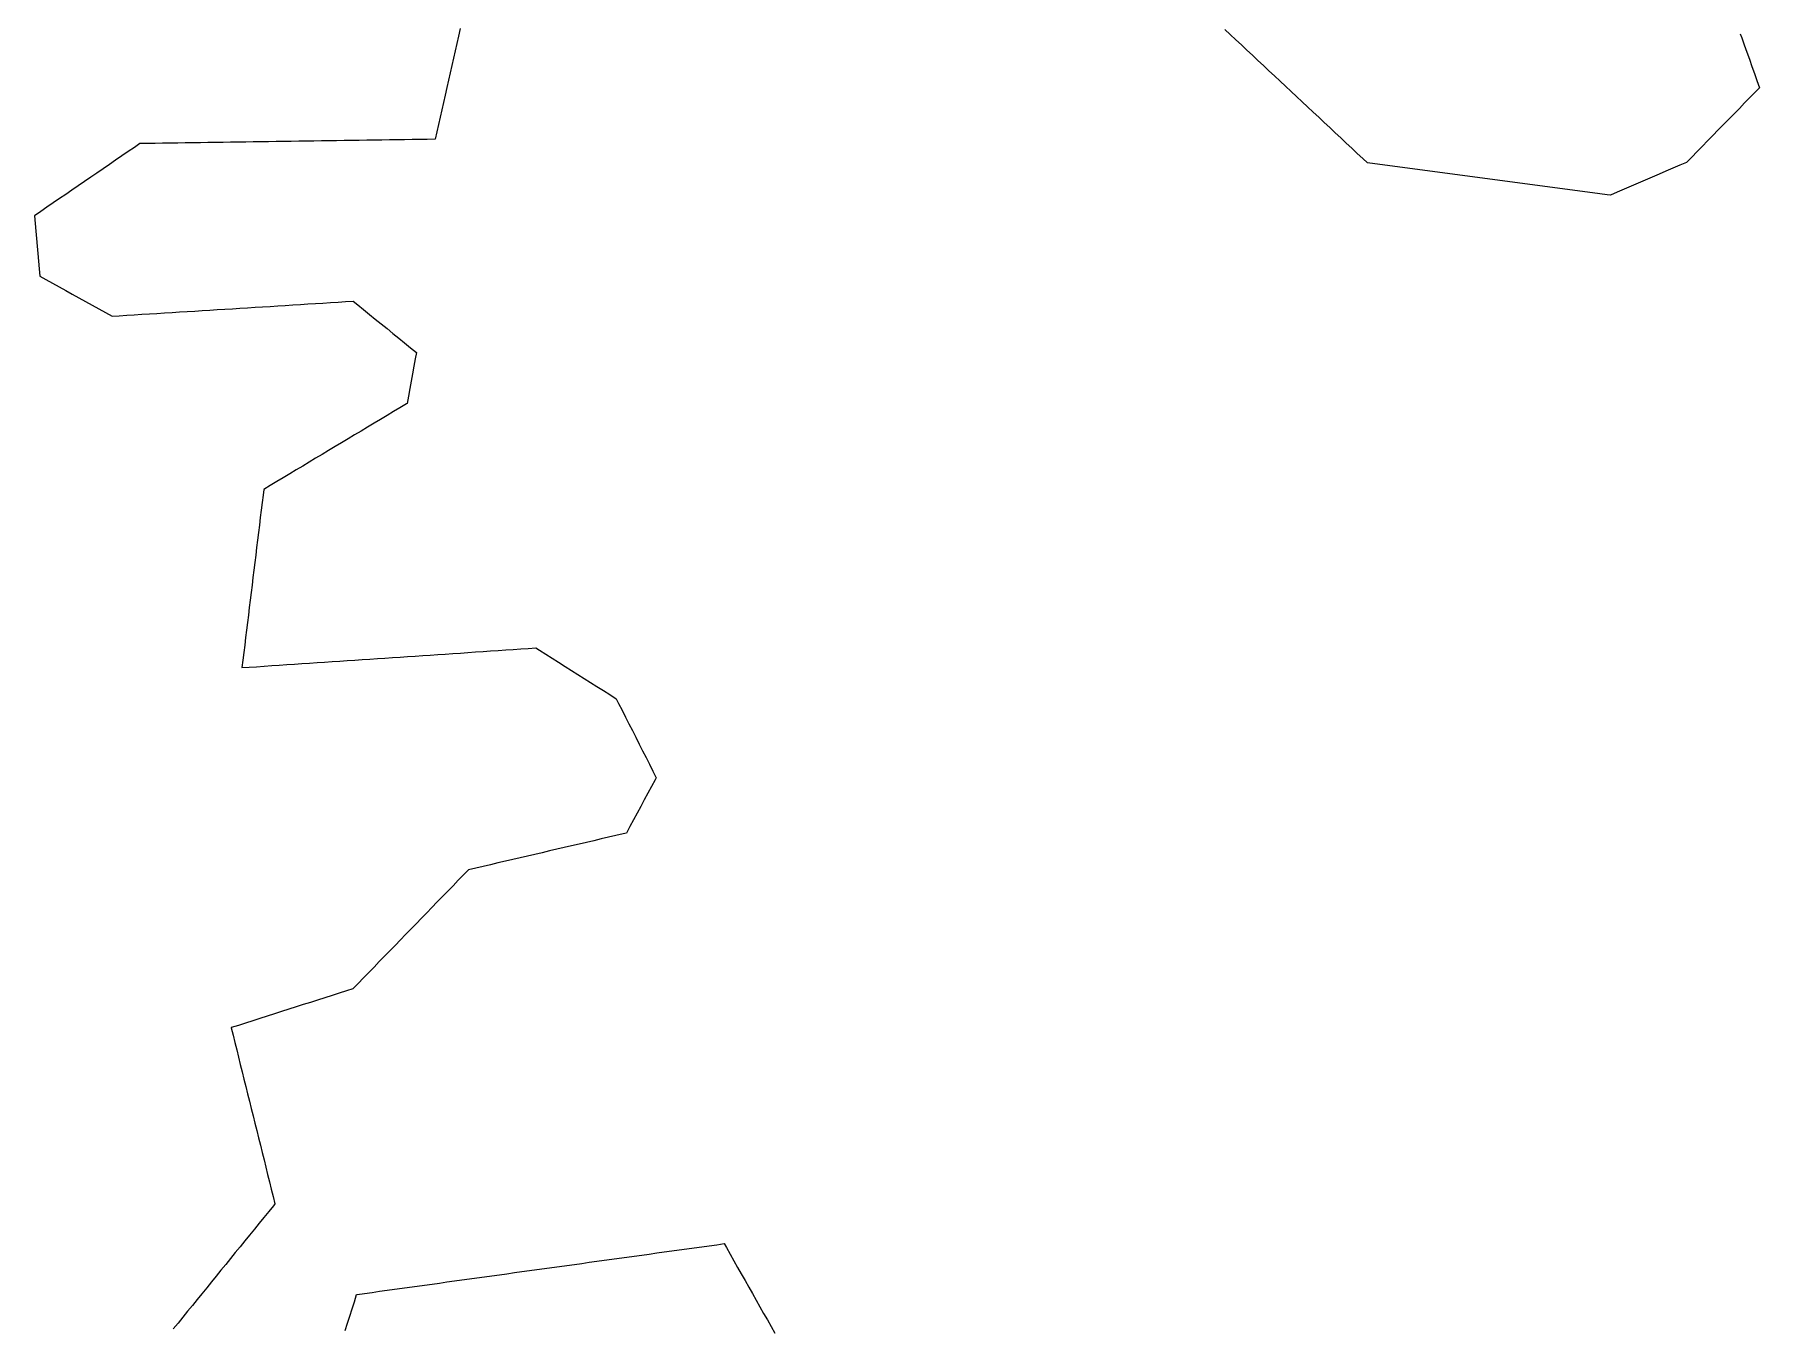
# Model space of a CAD drawing. Header units: millimetres. Extents: x 32 to 3054, y 42 to 5568.
# Drawn here: x 1287.8 to 1515.9, y 5155.3 to 5326.4 of the extents above; entities that cross this region are included whole.
import ezdxf

# ---------------------------------------------------------------- set-up
doc = ezdxf.new("R2010")
doc.units = ezdxf.units.MM
doc.layers.add('ALL_ISLANDS', color=7, linetype='Continuous')
doc.layers.add('OUTLINE_ISLAND_01', color=7, linetype='Continuous')

msp = doc.modelspace()

# ---------------------------------------------------------------- linework, layer by layer
at = {"layer": 'ALL_ISLANDS'}
for points in [[(1344.0541, 5327.2137), (1343.8346, 5326.2381), (1343.6151, 5325.2625), (1343.3956, 5324.2869), (1343.1761, 5323.3112), (1342.9566, 5322.3356), (1342.7371, 5321.36), (1342.5176, 5320.3844), (1342.2981, 5319.4088), (1342.0786, 5318.4332), (1341.8591, 5317.4576), (1341.6396, 5316.482), (1341.4201, 5315.5063), (1341.2006, 5314.5307), (1340.9811, 5313.5551), (1340.7616, 5312.5795), (1340.6983, 5312.5786), (1339.6984, 5312.5638), (1338.6986, 5312.5491), (1337.6987, 5312.5343), (1336.6988, 5312.5195), (1335.6989, 5312.5048), (1334.699, 5312.49), (1333.6991, 5312.4753), (1332.6992, 5312.4605), (1331.6993, 5312.4458), (1330.6994, 5312.431), (1329.6995, 5312.4162), (1328.6996, 5312.4015), (1327.6998, 5312.3867), (1326.6999, 5312.372), (1325.7, 5312.3572), (1324.7001, 5312.3425), (1323.7002, 5312.3277), (1322.7003, 5312.3129), (1321.7004, 5312.2982), (1320.7005, 5312.2834), (1319.7006, 5312.2687), (1318.7007, 5312.2539), (1317.7008, 5312.2392), (1316.701, 5312.2244), (1315.7011, 5312.2096), (1314.7012, 5312.1949), (1313.7013, 5312.1801), (1312.7014, 5312.1654), (1311.7015, 5312.1506), (1310.7016, 5312.1359), (1309.7017, 5312.1211), (1308.7018, 5312.1063), (1307.7019, 5312.0916), (1306.702, 5312.0768), (1305.7022, 5312.0621), (1304.7023, 5312.0473), (1303.7024, 5312.0326), (1302.7025, 5312.0178), (1301.7026, 5312.003), (1300.9724, 5311.5033), (1300.1472, 5310.9386), (1299.3219, 5310.3738), (1298.4967, 5309.809), (1297.6715, 5309.2442), (1296.8462, 5308.6795), (1296.021, 5308.1147), (1295.1957, 5307.5499), (1294.3705, 5306.9851), (1293.5452, 5306.4204), (1292.72, 5305.8556), (1291.8947, 5305.2908), (1291.0695, 5304.726), (1290.2443, 5304.1613), (1289.419, 5303.5965), (1288.5938, 5303.0317), (1287.7685, 5302.4669), (1287.7718, 5302.4298), (1287.86, 5301.4337), (1287.9481, 5300.4376), (1288.0363, 5299.4415), (1288.1245, 5298.4454), (1288.2127, 5297.4493), (1288.3008, 5296.4532), (1288.389, 5295.4571), (1288.4772, 5294.461), (1289.2675, 5294.0236), (1290.1425, 5293.5394), (1291.0174, 5293.0552), (1291.8924, 5292.571), (1292.7673, 5292.0868), (1293.6423, 5291.6026), (1294.5172, 5291.1183), (1295.3922, 5290.6341), (1296.2671, 5290.1499), (1297.1421, 5289.6657), (1298.017, 5289.1815), (1298.9661, 5289.2403), (1299.9642, 5289.3022), (1300.9622, 5289.3641), (1301.9603, 5289.426), (1302.9584, 5289.4878), (1303.9565, 5289.5497), (1304.9546, 5289.6116), (1305.9527, 5289.6735), (1306.9508, 5289.7353), (1307.9488, 5289.7972), (1308.9469, 5289.8591), (1309.945, 5289.921), (1310.9431, 5289.9829), (1311.9412, 5290.0447), (1312.9393, 5290.1066), (1313.9373, 5290.1685), (1314.9354, 5290.2304), (1315.9335, 5290.2922), (1316.9316, 5290.3541), (1317.9297, 5290.416), (1318.9278, 5290.4779), (1319.9258, 5290.5397), (1320.9239, 5290.6016), (1321.922, 5290.6635), (1322.9201, 5290.7254), (1323.9182, 5290.7873), (1324.9163, 5290.8491), (1325.9143, 5290.911), (1326.9124, 5290.9729), (1327.9105, 5291.0348), (1328.9086, 5291.0966), (1329.9067, 5291.1585), (1330.5001, 5290.6768), (1331.2765, 5290.0466), (1332.0529, 5289.4163), (1332.8293, 5288.7861), (1333.6057, 5288.1558), (1334.3821, 5287.5256), (1335.1585, 5286.8954), (1335.9349, 5286.2651), (1336.7113, 5285.6349), (1337.4877, 5285.0046), (1338.2641, 5284.3744), (1338.1087, 5283.528), (1337.9282, 5282.5444), (1337.7477, 5281.5608), (1337.5672, 5280.5773), (1337.3866, 5279.5937), (1337.2061, 5278.6101), (1337.0256, 5277.6265), (1336.9515, 5277.5821), (1336.0939, 5277.0679), (1335.2363, 5276.5536), (1334.3786, 5276.0393), (1333.521, 5275.5251), (1332.6634, 5275.0108), (1331.8058, 5274.4965), (1330.9481, 5273.9823), (1330.0905, 5273.468), (1329.2329, 5272.9537), (1328.3752, 5272.4395), (1327.5176, 5271.9252), (1326.66, 5271.4109), (1325.8024, 5270.8966), (1324.9447, 5270.3824), (1324.0871, 5269.8681), (1323.2295, 5269.3538), (1322.3718, 5268.8396), (1321.5142, 5268.3253), (1320.6566, 5267.811), (1319.7989, 5267.2968), (1318.9413, 5266.7825), (1318.0837, 5266.2682), (1317.9911, 5265.5111), (1317.8697, 5264.5185), (1317.7483, 5263.5259), (1317.6269, 5262.5333), (1317.5055, 5261.5407), (1317.3841, 5260.5481), (1317.2627, 5259.5555), (1317.1413, 5258.5629), (1317.0199, 5257.5703), (1316.8985, 5256.5777), (1316.7771, 5255.585), (1316.6557, 5254.5924), (1316.5343, 5253.5998), (1316.4129, 5252.6072), (1316.2915, 5251.6146), (1316.1701, 5250.622), (1316.0487, 5249.6294), (1315.9273, 5248.6368), (1315.8059, 5247.6442), (1315.6845, 5246.6516), (1315.5631, 5245.659), (1315.4417, 5244.6664), (1315.3203, 5243.6738), (1315.1989, 5242.6812), (1316.1458, 5242.7447), (1317.1436, 5242.8117), (1318.1413, 5242.8786), (1319.1391, 5242.9456), (1320.1368, 5243.0125), (1321.1346, 5243.0795), (1322.1324, 5243.1464), (1323.1301, 5243.2134), (1324.1279, 5243.2803), (1325.1256, 5243.3472), (1326.1234, 5243.4142), (1327.1211, 5243.4811), (1328.1189, 5243.5481), (1329.1167, 5243.615), (1330.1144, 5243.682), (1331.1122, 5243.7489), (1332.1099, 5243.8159), (1333.1077, 5243.8828), (1334.1054, 5243.9498), (1335.1032, 5244.0167), (1336.1009, 5244.0837), (1337.0987, 5244.1506), (1338.0965, 5244.2175), (1339.0942, 5244.2845), (1340.092, 5244.3514), (1341.0897, 5244.4184), (1342.0875, 5244.4853), (1343.0852, 5244.5523), (1344.083, 5244.6192), (1345.0808, 5244.6862), (1346.0785, 5244.7531), (1347.0763, 5244.8201), (1348.074, 5244.887), (1349.0718, 5244.954), (1350.0695, 5245.0209), (1351.0673, 5245.0878), (1352.0651, 5245.1548), (1353.0628, 5245.2217), (1354.0606, 5245.2887), (1354.5358, 5244.9883), (1355.3812, 5244.4541), (1356.2265, 5243.9199), (1357.0719, 5243.3857), (1357.9172, 5242.8514), (1358.7625, 5242.3172), (1359.6079, 5241.783), (1360.4532, 5241.2488), (1361.2986, 5240.7145), (1362.1439, 5240.1803), (1362.9893, 5239.6461), (1363.8346, 5239.1119), (1364.6799, 5238.5776), (1365.0082, 5237.9298), (1365.4602, 5237.0378), (1365.9122, 5236.1458), (1366.3642, 5235.2538), (1366.8162, 5234.3617), (1367.2682, 5233.4697), (1367.7202, 5232.5777), (1368.1722, 5231.6857), (1368.6242, 5230.7937), (1369.0762, 5229.9017), (1369.5282, 5229.0097), (1369.9802, 5228.1176), (1369.8269, 5227.8338), (1369.3515, 5226.954), (1368.8761, 5226.0742), (1368.4008, 5225.1944), (1367.9254, 5224.3146), (1367.4501, 5223.4348), (1366.9747, 5222.555), (1366.4994, 5221.6752), (1366.024, 5220.7954), (1365.609, 5220.6988), (1364.635, 5220.4722), (1363.661, 5220.2455), (1362.6871, 5220.0188), (1361.7131, 5219.7921), (1360.7391, 5219.5654), (1359.7652, 5219.3387), (1358.7912, 5219.1121), (1357.8172, 5218.8854), (1356.8433, 5218.6587), (1355.8693, 5218.432), (1354.8953, 5218.2053), (1353.9214, 5217.9786), (1352.9474, 5217.752), (1351.9734, 5217.5253), (1350.9995, 5217.2986), (1350.0255, 5217.0719), (1349.0515, 5216.8452), (1348.0775, 5216.6185), (1347.1036, 5216.3919), (1346.1296, 5216.1652), (1345.1556, 5215.9385), (1344.5051, 5215.2687), (1343.8084, 5214.5513), (1343.1117, 5213.834), (1342.415, 5213.1166), (1341.7182, 5212.3993), (1341.0215, 5211.6819), (1340.3248, 5210.9646), (1339.6281, 5210.2472), (1338.9314, 5209.5299), (1338.2347, 5208.8125), (1337.538, 5208.0952), (1336.8413, 5207.3778), (1336.1445, 5206.6605), (1335.4478, 5205.9431), (1334.7511, 5205.2258), (1334.0544, 5204.5084), (1333.3577, 5203.7911), (1332.661, 5203.0737), (1331.9643, 5202.3564), (1331.2675, 5201.639), (1330.5708, 5200.9217), (1329.8741, 5200.2043), (1329.0146, 5199.9296), (1328.0621, 5199.6251), (1327.1096, 5199.3206), (1326.1571, 5199.0161), (1325.2046, 5198.7117), (1324.252, 5198.4072), (1323.2995, 5198.1027), (1322.347, 5197.7982), (1321.3945, 5197.4937), (1320.442, 5197.1892), (1319.4895, 5196.8847), (1318.5369, 5196.5803), (1317.5844, 5196.2758), (1316.6319, 5195.9713), (1315.6794, 5195.6668), (1314.7269, 5195.3623), (1313.7744, 5195.0578), (1313.7793, 5195.0381), (1314.0202, 5194.0676), (1314.2611, 5193.097), (1314.5021, 5192.1265), (1314.743, 5191.156), (1314.984, 5190.1854), (1315.2249, 5189.2149), (1315.4658, 5188.2443), (1315.7068, 5187.2738), (1315.9477, 5186.3033), (1316.1887, 5185.3327), (1316.4296, 5184.3622), (1316.6705, 5183.3916), (1316.9115, 5182.4211), (1317.1524, 5181.4506), (1317.3934, 5180.48), (1317.6343, 5179.5095), (1317.8752, 5178.5389), (1318.1162, 5177.5684), (1318.3571, 5176.5979), (1318.5981, 5175.6273), (1318.839, 5174.6568), (1319.0799, 5173.6862), (1319.3209, 5172.7157), (1319.5618, 5171.7452), (1319.3659, 5171.5042), (1318.735, 5170.7283), (1318.104, 5169.9525), (1317.4731, 5169.1767), (1316.8422, 5168.4008), (1316.2113, 5167.625), (1315.5804, 5166.8491), (1314.9495, 5166.0733), (1314.3185, 5165.2974), (1313.6876, 5164.5216), (1313.0567, 5163.7457), (1312.4258, 5162.9699), (1311.7949, 5162.194), (1311.1639, 5161.4182), (1310.533, 5160.6423), (1309.9021, 5159.8665), (1309.2712, 5159.0906), (1308.6403, 5158.3148), (1308.0094, 5157.5389), (1307.3784, 5156.7631), (1306.7475, 5155.9872), (1306.1166, 5155.2114)], [(1513.3107, 5326.5294), (1513.5025, 5325.9913), (1513.8383, 5325.0494), (1514.1741, 5324.1074), (1514.51, 5323.1655), (1514.8458, 5322.2236), (1515.1816, 5321.2816), (1515.5174, 5320.3397), (1515.8532, 5319.3978), (1515.2833, 5318.8141), (1514.5848, 5318.0985), (1513.8862, 5317.383), (1513.1877, 5316.6674), (1512.4891, 5315.9519), (1511.7906, 5315.2363), (1511.092, 5314.5207), (1510.3935, 5313.8052), (1509.6949, 5313.0896), (1508.9963, 5312.3741), (1508.2978, 5311.6585), (1507.5992, 5310.943), (1506.9007, 5310.2274), (1506.2021, 5309.5119), (1505.3221, 5309.1333), (1504.4035, 5308.7381), (1503.4849, 5308.3429), (1502.5663, 5307.9477), (1501.6477, 5307.5525), (1500.7291, 5307.1574), (1499.8105, 5306.7622), (1498.8919, 5306.367), (1497.9733, 5305.9718), (1497.0547, 5305.5766), (1496.1361, 5305.1815), (1495.7331, 5305.2351), (1494.7419, 5305.3671), (1493.7507, 5305.4991), (1492.7594, 5305.6311), (1491.7682, 5305.7631), (1490.7769, 5305.8952), (1489.7857, 5306.0272), (1488.7944, 5306.1592), (1487.8032, 5306.2912), (1486.8119, 5306.4232), (1485.8207, 5306.5552), (1484.8294, 5306.6872), (1483.8382, 5306.8192), (1482.8469, 5306.9512), (1481.8557, 5307.0832), (1480.8644, 5307.2152), (1479.8732, 5307.3472), (1478.8819, 5307.4793), (1477.8907, 5307.6113), (1476.8994, 5307.7433), (1475.9082, 5307.8753), (1474.9169, 5308.0073), (1473.9257, 5308.1393), (1472.9344, 5308.2713), (1471.9432, 5308.4033), (1470.9519, 5308.5353), (1469.9607, 5308.6673), (1468.9694, 5308.7993), (1467.9782, 5308.9313), (1466.9869, 5309.0634), (1465.9957, 5309.1954), (1465.0044, 5309.3274), (1464.0132, 5309.4594), (1463.4071, 5310.0265), (1462.6769, 5310.7098), (1461.9467, 5311.393), (1461.2165, 5312.0762), (1460.4863, 5312.7595), (1459.7561, 5313.4427), (1459.0259, 5314.126), (1458.2957, 5314.8092), (1457.5655, 5315.4924), (1456.8353, 5316.1757), (1456.1051, 5316.8589), (1455.3749, 5317.5422), (1454.6448, 5318.2254), (1453.9146, 5318.9086), (1453.1844, 5319.5919), (1452.4542, 5320.2751), (1451.724, 5320.9584), (1450.9938, 5321.6416), (1450.2636, 5322.3248), (1449.5334, 5323.0081), (1448.8032, 5323.6913), (1448.073, 5324.3746), (1447.3428, 5325.0578), (1446.6126, 5325.741), (1445.8824, 5326.4243), (1445.1522, 5327.1075)], [(1328.8604, 5154.9952), (1329.161, 5155.949), (1329.4615, 5156.9028), (1329.762, 5157.8565), (1330.0626, 5158.8103), (1330.3631, 5159.7641), (1330.4215, 5159.7722), (1331.4121, 5159.9092), (1332.4026, 5160.0462), (1333.3932, 5160.1832), (1334.3838, 5160.3202), (1335.3743, 5160.4572), (1336.3649, 5160.5942), (1337.3555, 5160.7312), (1338.346, 5160.8682), (1339.3366, 5161.0052), (1340.3272, 5161.1422), (1341.3178, 5161.2792), (1342.3083, 5161.4163), (1343.2989, 5161.5533), (1344.2895, 5161.6903), (1345.28, 5161.8273), (1346.2706, 5161.9643), (1347.2612, 5162.1013), (1348.2517, 5162.2383), (1349.2423, 5162.3753), (1350.2329, 5162.5123), (1351.2235, 5162.6493), (1352.214, 5162.7863), (1353.2046, 5162.9234), (1354.1952, 5163.0604), (1355.1857, 5163.1974), (1356.1763, 5163.3344), (1357.1669, 5163.4714), (1358.1574, 5163.6084), (1359.148, 5163.7454), (1360.1386, 5163.8824), (1361.1292, 5164.0194), (1362.1197, 5164.1564), (1363.1103, 5164.2934), (1364.1009, 5164.4304), (1365.0914, 5164.5675), (1366.082, 5164.7045), (1367.0726, 5164.8415), (1368.0631, 5164.9785), (1369.0537, 5165.1155), (1370.0443, 5165.2525), (1371.0348, 5165.3895), (1372.0254, 5165.5265), (1373.016, 5165.6635), (1374.0066, 5165.8005), (1374.9971, 5165.9375), (1375.9877, 5166.0746), (1376.9783, 5166.2116), (1377.9688, 5166.3486), (1378.9594, 5166.4856), (1379.2544, 5165.9643), (1379.7469, 5165.094), (1380.2393, 5164.2237), (1380.7318, 5163.3533), (1381.2243, 5162.483), (1381.7168, 5161.6127), (1382.2092, 5160.7424), (1382.7017, 5159.872), (1383.1942, 5159.0017), (1383.6867, 5158.1314), (1384.1792, 5157.2611), (1384.6716, 5156.3907), (1385.1641, 5155.5204), (1385.6566, 5154.6501)]]:
    msp.add_lwpolyline(points, dxfattribs=at)
at = {"layer": 'OUTLINE_ISLAND_01'}
for points in [[(1344.0541, 5327.2137), (1343.8346, 5326.2381), (1343.6151, 5325.2625), (1343.3956, 5324.2869), (1343.1761, 5323.3112), (1342.9566, 5322.3356), (1342.7371, 5321.36), (1342.5176, 5320.3844), (1342.2981, 5319.4088), (1342.0786, 5318.4332), (1341.8591, 5317.4576), (1341.6396, 5316.482), (1341.4201, 5315.5063), (1341.2006, 5314.5307), (1340.9811, 5313.5551), (1340.7616, 5312.5795), (1340.6983, 5312.5786), (1339.6984, 5312.5638), (1338.6986, 5312.5491), (1337.6987, 5312.5343), (1336.6988, 5312.5195), (1335.6989, 5312.5048), (1334.699, 5312.49), (1333.6991, 5312.4753), (1332.6992, 5312.4605), (1331.6993, 5312.4458), (1330.6994, 5312.431), (1329.6995, 5312.4162), (1328.6996, 5312.4015), (1327.6998, 5312.3867), (1326.6999, 5312.372), (1325.7, 5312.3572), (1324.7001, 5312.3425), (1323.7002, 5312.3277), (1322.7003, 5312.3129), (1321.7004, 5312.2982), (1320.7005, 5312.2834), (1319.7006, 5312.2687), (1318.7007, 5312.2539), (1317.7008, 5312.2392), (1316.701, 5312.2244), (1315.7011, 5312.2096), (1314.7012, 5312.1949), (1313.7013, 5312.1801), (1312.7014, 5312.1654), (1311.7015, 5312.1506), (1310.7016, 5312.1359), (1309.7017, 5312.1211), (1308.7018, 5312.1063), (1307.7019, 5312.0916), (1306.702, 5312.0768), (1305.7022, 5312.0621), (1304.7023, 5312.0473), (1303.7024, 5312.0326), (1302.7025, 5312.0178), (1301.7026, 5312.003), (1300.9724, 5311.5033), (1300.1472, 5310.9386), (1299.3219, 5310.3738), (1298.4967, 5309.809), (1297.6715, 5309.2442), (1296.8462, 5308.6795), (1296.021, 5308.1147), (1295.1957, 5307.5499), (1294.3705, 5306.9851), (1293.5452, 5306.4204), (1292.72, 5305.8556), (1291.8947, 5305.2908), (1291.0695, 5304.726), (1290.2443, 5304.1613), (1289.419, 5303.5965), (1288.5938, 5303.0317), (1287.7685, 5302.4669), (1287.7718, 5302.4298), (1287.86, 5301.4337), (1287.9481, 5300.4376), (1288.0363, 5299.4415), (1288.1245, 5298.4454), (1288.2127, 5297.4493), (1288.3008, 5296.4532), (1288.389, 5295.4571), (1288.4772, 5294.461), (1289.2675, 5294.0236), (1290.1425, 5293.5394), (1291.0174, 5293.0552), (1291.8924, 5292.571), (1292.7673, 5292.0868), (1293.6423, 5291.6026), (1294.5172, 5291.1183), (1295.3922, 5290.6341), (1296.2671, 5290.1499), (1297.1421, 5289.6657), (1298.017, 5289.1815), (1298.9661, 5289.2403), (1299.9642, 5289.3022), (1300.9622, 5289.3641), (1301.9603, 5289.426), (1302.9584, 5289.4878), (1303.9565, 5289.5497), (1304.9546, 5289.6116), (1305.9527, 5289.6735), (1306.9508, 5289.7353), (1307.9488, 5289.7972), (1308.9469, 5289.8591), (1309.945, 5289.921), (1310.9431, 5289.9829), (1311.9412, 5290.0447), (1312.9393, 5290.1066), (1313.9373, 5290.1685), (1314.9354, 5290.2304), (1315.9335, 5290.2922), (1316.9316, 5290.3541), (1317.9297, 5290.416), (1318.9278, 5290.4779), (1319.9258, 5290.5397), (1320.9239, 5290.6016), (1321.922, 5290.6635), (1322.9201, 5290.7254), (1323.9182, 5290.7873), (1324.9163, 5290.8491), (1325.9143, 5290.911), (1326.9124, 5290.9729), (1327.9105, 5291.0348), (1328.9086, 5291.0966), (1329.9067, 5291.1585), (1330.5001, 5290.6768), (1331.2765, 5290.0466), (1332.0529, 5289.4163), (1332.8293, 5288.7861), (1333.6057, 5288.1558), (1334.3821, 5287.5256), (1335.1585, 5286.8954), (1335.9349, 5286.2651), (1336.7113, 5285.6349), (1337.4877, 5285.0046), (1338.2641, 5284.3744), (1338.1087, 5283.528), (1337.9282, 5282.5444), (1337.7477, 5281.5608), (1337.5672, 5280.5773), (1337.3866, 5279.5937), (1337.2061, 5278.6101), (1337.0256, 5277.6265), (1336.9515, 5277.5821), (1336.0939, 5277.0679), (1335.2363, 5276.5536), (1334.3786, 5276.0393), (1333.521, 5275.5251), (1332.6634, 5275.0108), (1331.8058, 5274.4965), (1330.9481, 5273.9823), (1330.0905, 5273.468), (1329.2329, 5272.9537), (1328.3752, 5272.4395), (1327.5176, 5271.9252), (1326.66, 5271.4109), (1325.8024, 5270.8966), (1324.9447, 5270.3824), (1324.0871, 5269.8681), (1323.2295, 5269.3538), (1322.3718, 5268.8396), (1321.5142, 5268.3253), (1320.6566, 5267.811), (1319.7989, 5267.2968), (1318.9413, 5266.7825), (1318.0837, 5266.2682), (1317.9911, 5265.5111), (1317.8697, 5264.5185), (1317.7483, 5263.5259), (1317.6269, 5262.5333), (1317.5055, 5261.5407), (1317.3841, 5260.5481), (1317.2627, 5259.5555), (1317.1413, 5258.5629), (1317.0199, 5257.5703), (1316.8985, 5256.5777), (1316.7771, 5255.585), (1316.6557, 5254.5924), (1316.5343, 5253.5998), (1316.4129, 5252.6072), (1316.2915, 5251.6146), (1316.1701, 5250.622), (1316.0487, 5249.6294), (1315.9273, 5248.6368), (1315.8059, 5247.6442), (1315.6845, 5246.6516), (1315.5631, 5245.659), (1315.4417, 5244.6664), (1315.3203, 5243.6738), (1315.1989, 5242.6812), (1316.1458, 5242.7447), (1317.1436, 5242.8117), (1318.1413, 5242.8786), (1319.1391, 5242.9456), (1320.1368, 5243.0125), (1321.1346, 5243.0795), (1322.1324, 5243.1464), (1323.1301, 5243.2134), (1324.1279, 5243.2803), (1325.1256, 5243.3472), (1326.1234, 5243.4142), (1327.1211, 5243.4811), (1328.1189, 5243.5481), (1329.1167, 5243.615), (1330.1144, 5243.682), (1331.1122, 5243.7489), (1332.1099, 5243.8159), (1333.1077, 5243.8828), (1334.1054, 5243.9498), (1335.1032, 5244.0167), (1336.1009, 5244.0837), (1337.0987, 5244.1506), (1338.0965, 5244.2175), (1339.0942, 5244.2845), (1340.092, 5244.3514), (1341.0897, 5244.4184), (1342.0875, 5244.4853), (1343.0852, 5244.5523), (1344.083, 5244.6192), (1345.0808, 5244.6862), (1346.0785, 5244.7531), (1347.0763, 5244.8201), (1348.074, 5244.887), (1349.0718, 5244.954), (1350.0695, 5245.0209), (1351.0673, 5245.0878), (1352.0651, 5245.1548), (1353.0628, 5245.2217), (1354.0606, 5245.2887), (1354.5358, 5244.9883), (1355.3812, 5244.4541), (1356.2265, 5243.9199), (1357.0719, 5243.3857), (1357.9172, 5242.8514), (1358.7625, 5242.3172), (1359.6079, 5241.783), (1360.4532, 5241.2488), (1361.2986, 5240.7145), (1362.1439, 5240.1803), (1362.9893, 5239.6461), (1363.8346, 5239.1119), (1364.6799, 5238.5776), (1365.0082, 5237.9298), (1365.4602, 5237.0378), (1365.9122, 5236.1458), (1366.3642, 5235.2538), (1366.8162, 5234.3617), (1367.2682, 5233.4697), (1367.7202, 5232.5777), (1368.1722, 5231.6857), (1368.6242, 5230.7937), (1369.0762, 5229.9017), (1369.5282, 5229.0097), (1369.9802, 5228.1176), (1369.8269, 5227.8338), (1369.3515, 5226.954), (1368.8761, 5226.0742), (1368.4008, 5225.1944), (1367.9254, 5224.3146), (1367.4501, 5223.4348), (1366.9747, 5222.555), (1366.4994, 5221.6752), (1366.024, 5220.7954), (1365.609, 5220.6988), (1364.635, 5220.4722), (1363.661, 5220.2455), (1362.6871, 5220.0188), (1361.7131, 5219.7921), (1360.7391, 5219.5654), (1359.7652, 5219.3387), (1358.7912, 5219.1121), (1357.8172, 5218.8854), (1356.8433, 5218.6587), (1355.8693, 5218.432), (1354.8953, 5218.2053), (1353.9214, 5217.9786), (1352.9474, 5217.752), (1351.9734, 5217.5253), (1350.9995, 5217.2986), (1350.0255, 5217.0719), (1349.0515, 5216.8452), (1348.0775, 5216.6185), (1347.1036, 5216.3919), (1346.1296, 5216.1652), (1345.1556, 5215.9385), (1344.5051, 5215.2687), (1343.8084, 5214.5513), (1343.1117, 5213.834), (1342.415, 5213.1166), (1341.7182, 5212.3993), (1341.0215, 5211.6819), (1340.3248, 5210.9646), (1339.6281, 5210.2472), (1338.9314, 5209.5299), (1338.2347, 5208.8125), (1337.538, 5208.0952), (1336.8413, 5207.3778), (1336.1445, 5206.6605), (1335.4478, 5205.9431), (1334.7511, 5205.2258), (1334.0544, 5204.5084), (1333.3577, 5203.7911), (1332.661, 5203.0737), (1331.9643, 5202.3564), (1331.2675, 5201.639), (1330.5708, 5200.9217), (1329.8741, 5200.2043), (1329.0146, 5199.9296), (1328.0621, 5199.6251), (1327.1096, 5199.3206), (1326.1571, 5199.0161), (1325.2046, 5198.7117), (1324.252, 5198.4072), (1323.2995, 5198.1027), (1322.347, 5197.7982), (1321.3945, 5197.4937), (1320.442, 5197.1892), (1319.4895, 5196.8847), (1318.5369, 5196.5803), (1317.5844, 5196.2758), (1316.6319, 5195.9713), (1315.6794, 5195.6668), (1314.7269, 5195.3623), (1313.7744, 5195.0578), (1313.7793, 5195.0381), (1314.0202, 5194.0676), (1314.2611, 5193.097), (1314.5021, 5192.1265), (1314.743, 5191.156), (1314.984, 5190.1854), (1315.2249, 5189.2149), (1315.4658, 5188.2443), (1315.7068, 5187.2738), (1315.9477, 5186.3033), (1316.1887, 5185.3327), (1316.4296, 5184.3622), (1316.6705, 5183.3916), (1316.9115, 5182.4211), (1317.1524, 5181.4506), (1317.3934, 5180.48), (1317.6343, 5179.5095), (1317.8752, 5178.5389), (1318.1162, 5177.5684), (1318.3571, 5176.5979), (1318.5981, 5175.6273), (1318.839, 5174.6568), (1319.0799, 5173.6862), (1319.3209, 5172.7157), (1319.5618, 5171.7452), (1319.3659, 5171.5042), (1318.735, 5170.7283), (1318.104, 5169.9525), (1317.4731, 5169.1767), (1316.8422, 5168.4008), (1316.2113, 5167.625), (1315.5804, 5166.8491), (1314.9495, 5166.0733), (1314.3185, 5165.2974), (1313.6876, 5164.5216), (1313.0567, 5163.7457), (1312.4258, 5162.9699), (1311.7949, 5162.194), (1311.1639, 5161.4182), (1310.533, 5160.6423), (1309.9021, 5159.8665), (1309.2712, 5159.0906), (1308.6403, 5158.3148), (1308.0094, 5157.5389), (1307.3784, 5156.7631), (1306.7475, 5155.9872), (1306.1166, 5155.2114)], [(1513.3107, 5326.5294), (1513.5025, 5325.9913), (1513.8383, 5325.0494), (1514.1741, 5324.1074), (1514.51, 5323.1655), (1514.8458, 5322.2236), (1515.1816, 5321.2816), (1515.5174, 5320.3397), (1515.8532, 5319.3978), (1515.2833, 5318.8141), (1514.5848, 5318.0985), (1513.8862, 5317.383), (1513.1877, 5316.6674), (1512.4891, 5315.9519), (1511.7906, 5315.2363), (1511.092, 5314.5207), (1510.3935, 5313.8052), (1509.6949, 5313.0896), (1508.9963, 5312.3741), (1508.2978, 5311.6585), (1507.5992, 5310.943), (1506.9007, 5310.2274), (1506.2021, 5309.5119), (1505.3221, 5309.1333), (1504.4035, 5308.7381), (1503.4849, 5308.3429), (1502.5663, 5307.9477), (1501.6477, 5307.5525), (1500.7291, 5307.1574), (1499.8105, 5306.7622), (1498.8919, 5306.367), (1497.9733, 5305.9718), (1497.0547, 5305.5766), (1496.1361, 5305.1815), (1495.7331, 5305.2351), (1494.7419, 5305.3671), (1493.7507, 5305.4991), (1492.7594, 5305.6311), (1491.7682, 5305.7631), (1490.7769, 5305.8952), (1489.7857, 5306.0272), (1488.7944, 5306.1592), (1487.8032, 5306.2912), (1486.8119, 5306.4232), (1485.8207, 5306.5552), (1484.8294, 5306.6872), (1483.8382, 5306.8192), (1482.8469, 5306.9512), (1481.8557, 5307.0832), (1480.8644, 5307.2152), (1479.8732, 5307.3472), (1478.8819, 5307.4793), (1477.8907, 5307.6113), (1476.8994, 5307.7433), (1475.9082, 5307.8753), (1474.9169, 5308.0073), (1473.9257, 5308.1393), (1472.9344, 5308.2713), (1471.9432, 5308.4033), (1470.9519, 5308.5353), (1469.9607, 5308.6673), (1468.9694, 5308.7993), (1467.9782, 5308.9313), (1466.9869, 5309.0634), (1465.9957, 5309.1954), (1465.0044, 5309.3274), (1464.0132, 5309.4594), (1463.4071, 5310.0265), (1462.6769, 5310.7098), (1461.9467, 5311.393), (1461.2165, 5312.0762), (1460.4863, 5312.7595), (1459.7561, 5313.4427), (1459.0259, 5314.126), (1458.2957, 5314.8092), (1457.5655, 5315.4924), (1456.8353, 5316.1757), (1456.1051, 5316.8589), (1455.3749, 5317.5422), (1454.6448, 5318.2254), (1453.9146, 5318.9086), (1453.1844, 5319.5919), (1452.4542, 5320.2751), (1451.724, 5320.9584), (1450.9938, 5321.6416), (1450.2636, 5322.3248), (1449.5334, 5323.0081), (1448.8032, 5323.6913), (1448.073, 5324.3746), (1447.3428, 5325.0578), (1446.6126, 5325.741), (1445.8824, 5326.4243), (1445.1522, 5327.1075)], [(1328.8604, 5154.9952), (1329.161, 5155.949), (1329.4615, 5156.9028), (1329.762, 5157.8565), (1330.0626, 5158.8103), (1330.3631, 5159.7641), (1330.4215, 5159.7722), (1331.4121, 5159.9092), (1332.4026, 5160.0462), (1333.3932, 5160.1832), (1334.3838, 5160.3202), (1335.3743, 5160.4572), (1336.3649, 5160.5942), (1337.3555, 5160.7312), (1338.346, 5160.8682), (1339.3366, 5161.0052), (1340.3272, 5161.1422), (1341.3178, 5161.2792), (1342.3083, 5161.4163), (1343.2989, 5161.5533), (1344.2895, 5161.6903), (1345.28, 5161.8273), (1346.2706, 5161.9643), (1347.2612, 5162.1013), (1348.2517, 5162.2383), (1349.2423, 5162.3753), (1350.2329, 5162.5123), (1351.2235, 5162.6493), (1352.214, 5162.7863), (1353.2046, 5162.9234), (1354.1952, 5163.0604), (1355.1857, 5163.1974), (1356.1763, 5163.3344), (1357.1669, 5163.4714), (1358.1574, 5163.6084), (1359.148, 5163.7454), (1360.1386, 5163.8824), (1361.1292, 5164.0194), (1362.1197, 5164.1564), (1363.1103, 5164.2934), (1364.1009, 5164.4304), (1365.0914, 5164.5675), (1366.082, 5164.7045), (1367.0726, 5164.8415), (1368.0631, 5164.9785), (1369.0537, 5165.1155), (1370.0443, 5165.2525), (1371.0348, 5165.3895), (1372.0254, 5165.5265), (1373.016, 5165.6635), (1374.0066, 5165.8005), (1374.9971, 5165.9375), (1375.9877, 5166.0746), (1376.9783, 5166.2116), (1377.9688, 5166.3486), (1378.9594, 5166.4856), (1379.2544, 5165.9643), (1379.7469, 5165.094), (1380.2393, 5164.2237), (1380.7318, 5163.3533), (1381.2243, 5162.483), (1381.7168, 5161.6127), (1382.2092, 5160.7424), (1382.7017, 5159.872), (1383.1942, 5159.0017), (1383.6867, 5158.1314), (1384.1792, 5157.2611), (1384.6716, 5156.3907), (1385.1641, 5155.5204), (1385.6566, 5154.6501)]]:
    msp.add_lwpolyline(points, dxfattribs=at)

doc.saveas('drawing.dxf')
